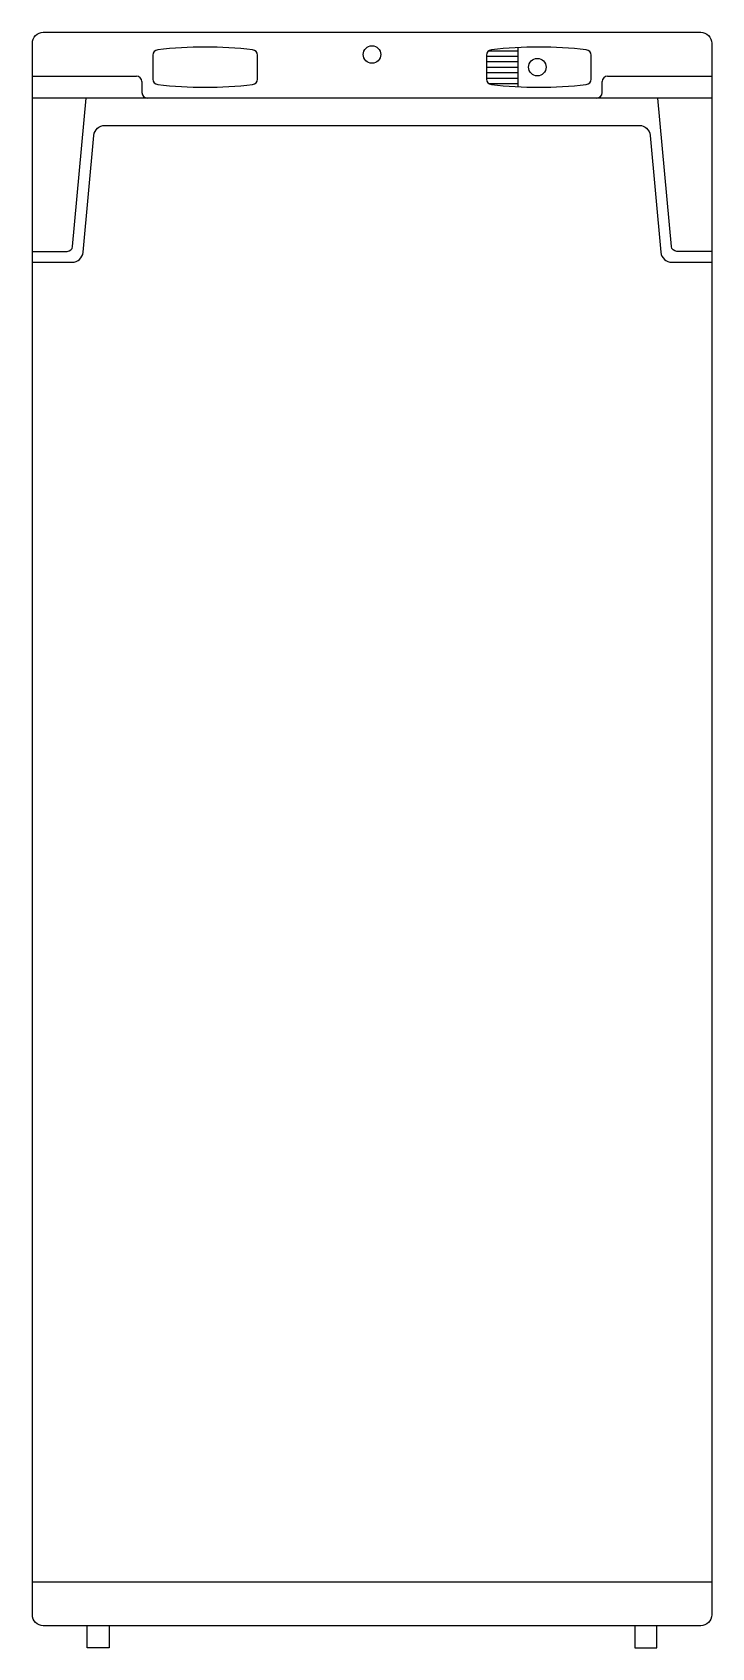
# Model space of a CAD drawing. Header units: millimetres. Extents: x -3060.32 to -3059.7, y 2858.05 to 2859.52.
import ezdxf

# ---------------------------------------------------------------- set-up
doc = ezdxf.new("R2010")
doc.units = ezdxf.units.MM
doc.header["$LTSCALE"] = 10
doc.layers.add('cozinha_freezers', color=2, linetype='Continuous')

msp = doc.modelspace()

# ---------------------------------------------------------------- linework, layer by layer
at = {"layer": 'cozinha_freezers', "color": 1}
for p, q in [((-3059.9094, 2859.4995), (-3059.8808, 2859.4995)), ((-3059.9094, 2859.4945), (-3059.8808, 2859.4945)), ((-3059.9072, 2859.5045), (-3059.8808, 2859.5045)), ((-3059.8808, 2859.5073), (-3059.8808, 2859.4716)), ((-3060.3239, 2859.4813), (-3060.2289, 2859.4813)), ((-3059.9094, 2859.4895), (-3059.8808, 2859.4895)), ((-3059.9094, 2859.4845), (-3059.8808, 2859.4845)), ((-3059.9094, 2859.4795), (-3059.8808, 2859.4795)), ((-3059.7989, 2859.4813), (-3059.7039, 2859.4813)), ((-3060.2239, 2859.4763), (-3060.2239, 2859.4663)), ((-3059.9072, 2859.4745), (-3059.8808, 2859.4745)), ((-3059.8039, 2859.4663), (-3059.8039, 2859.4763))]:
    msp.add_line(p, q, dxfattribs=at)
at = {"layer": 'cozinha_freezers'}
for p, q in [((-3059.7039, 2859.4613), (-3060.3239, 2859.4613)), ((-3060.3239, 2858.1063), (-3059.7039, 2858.1063))]:
    msp.add_line(p, q, dxfattribs=at)
msp.add_lwpolyline([(-3060.3139, 2858.0663, -0.414214), (-3060.3239, 2858.0763), (-3060.3239, 2859.5113, -0.414214), (-3060.3139, 2859.5213), (-3059.7139, 2859.5213, -0.414214), (-3059.7039, 2859.5113), (-3059.7039, 2858.0763, -0.414214), (-3059.7139, 2858.0663)], format="xyb", close=True, dxfattribs=at)
at = {"layer": 'cozinha_freezers', "color": 1}
for points in [[(-3060.2095, 2859.5053, 0.382978), (-3060.2139, 2859.5004), (-3060.2139, 2859.4786, 0.382978), (-3060.2095, 2859.4736, 0.056609), (-3060.1229, 2859.4736, 0.382978), (-3060.1185, 2859.4786), (-3060.1185, 2859.5004, 0.382978), (-3060.1229, 2859.5053, 0.056609)], [(-3059.8184, 2859.5053, 0.056609), (-3059.9049, 2859.5053, 0.382978), (-3059.9094, 2859.5004), (-3059.9094, 2859.4786, 0.382978), (-3059.9049, 2859.4736, 0.056609), (-3059.8184, 2859.4736, 0.382978), (-3059.8139, 2859.4786), (-3059.8139, 2859.5004, 0.382978)]]:
    msp.add_lwpolyline(points, format="xyb", close=True, dxfattribs=at)
for points in [[(-3060.3239, 2859.3213), (-3060.2921, 2859.3213, 0.387592), (-3060.2871, 2859.3258), (-3060.2747, 2859.4613)], [(-3059.7039, 2859.3213), (-3059.7357, 2859.3213, -0.387592), (-3059.7407, 2859.3258), (-3059.7532, 2859.4613)], [(-3060.3239, 2859.3113), (-3060.2875, 2859.3113, 0.387592), (-3060.2776, 2859.3204), (-3060.2677, 2859.4272, -0.387592), (-3060.2578, 2859.4363), (-3059.77, 2859.4363, -0.387592), (-3059.7601, 2859.4272), (-3059.7503, 2859.3204, 0.387592), (-3059.7403, 2859.3113), (-3059.7039, 2859.3113)]]:
    msp.add_lwpolyline(points, format="xyb", dxfattribs=at)
at = {"layer": 'cozinha_freezers'}
for points in [[(-3060.2539, 2858.0663), (-3060.2539, 2858.0463), (-3060.2739, 2858.0463), (-3060.2739, 2858.0663)], [(-3059.7739, 2858.0663), (-3059.7739, 2858.0463), (-3059.7539, 2858.0463), (-3059.7539, 2858.0663)]]:
    msp.add_lwpolyline(points, dxfattribs=at)
at = {"layer": 'cozinha_freezers', "color": 1}
for centre in [(-3060.0139, 2859.501), (-3059.863, 2859.4895)]:
    msp.add_circle(centre, 0.008, dxfattribs=at)
for centre, start, end in [((-3060.2289, 2859.4763), 0, 90), ((-3059.7989, 2859.4763), 90, 180), ((-3060.2189, 2859.4663), 180, 270), ((-3059.8089, 2859.4663), 270, 0)]:
    msp.add_arc(centre, 0.005, start, end, dxfattribs=at)

doc.saveas('drawing.dxf')
